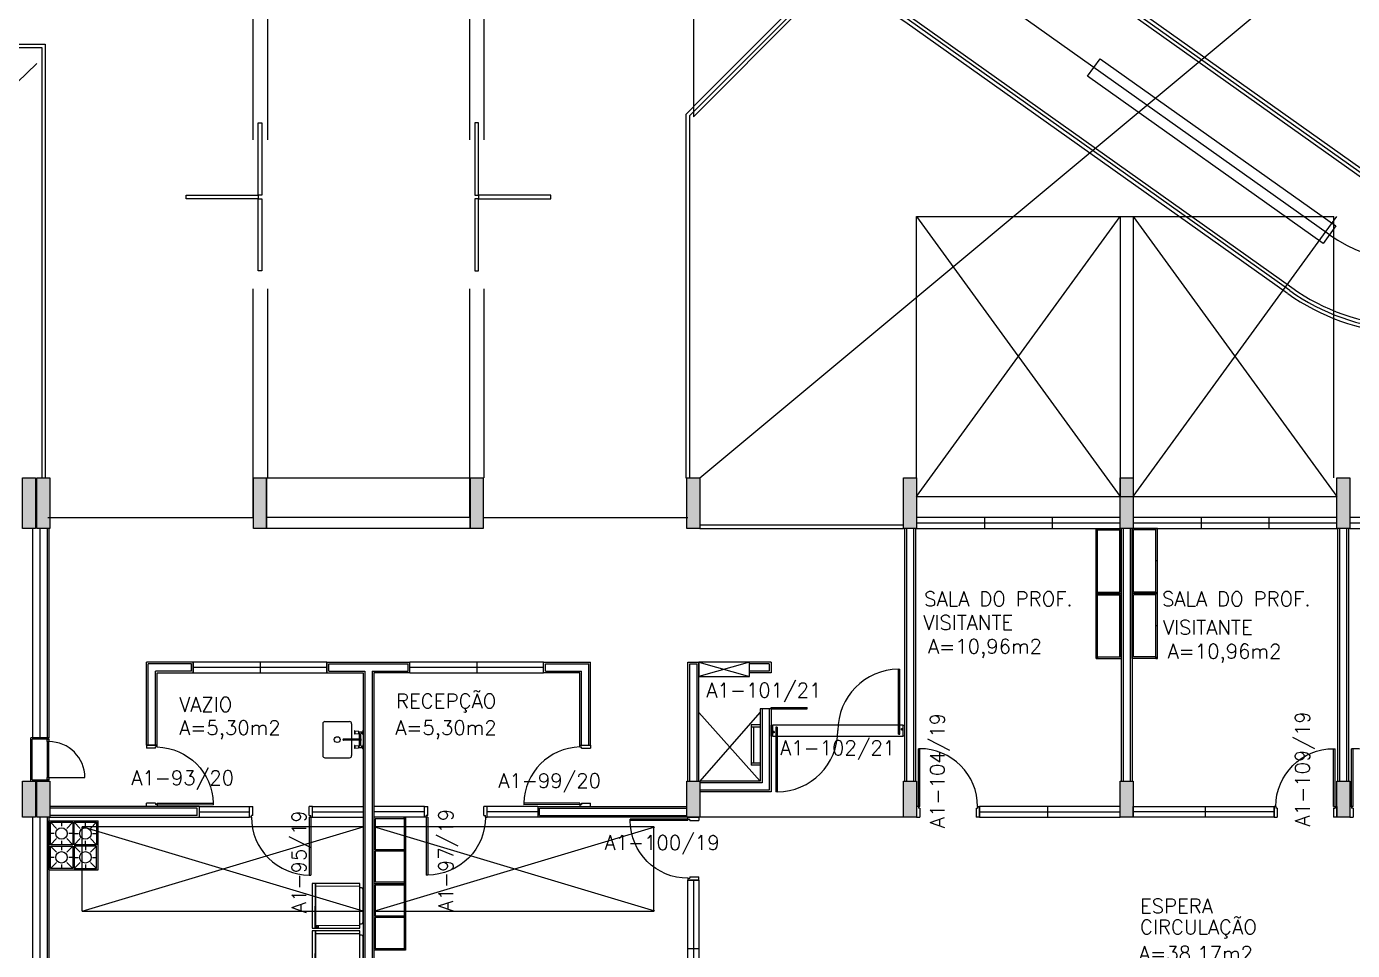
# Model space of a CAD drawing. Header units: inches. Extents: x -15 to 119, y -6 to 56.
# Drawn here: x 90.17 to 108.53, y 10.93 to 23.73 of the extents above; entities that cross this region are included whole.
import ezdxf

# ---------------------------------------------------------------- set-up
doc = ezdxf.new("R2010")
doc.units = ezdxf.units.IN
doc.header["$MEASUREMENT"] = 0
doc.header["$PDMODE"] = 1
doc.linetypes.add('HIDDEN', pattern=[9.525, 6.35, -3.175])
doc.layers.get('0').update_dxf_attribs({"linetype": 'CONTINUOUS'})
for name, color, linetype in [('ar-alv', 2, 'CONTINUOUS'), ('ar-armario180', 1, 'CONTINUOUS'), ('ar-ci', 1, 'CONTINUOUS'), ('ar-copa', 1, 'CONTINUOUS'), ('ar-corrimao', 2, 'CONTINUOUS'), ('ar-div', 2, 'CONTINUOUS'), ('ar-esc', 2, 'CONTINUOUS'), ('ar-esq', 2, 'CONTINUOUS'), ('ar-estc', 3, 'CONTINUOUS'), ('ar-porta', 1, 'CONTINUOUS'), ('ar-proj', 1, 'HIDDEN'), ('ar-reboco', 2, 'CONTINUOUS'), ('ar-xis', 1, 'CONTINUOUS'), ('armario piso-teto', 2, 'CONTINUOUS'), ('cal', 1, 'CONTINUOUS'), ('cong', 7, 'CONTINUOUS'), ('corrimao', 2, 'CONTINUOUS'), ('COZ1', 1, 'CONTINUOUS'), ('COZ2', 1, 'CONTINUOUS'), ('DET-PIVO', 2, 'CONTINUOUS'), ('ENDEREÇO', 2, 'CONTINUOUS'), ('esq-01', 3, 'CONTINUOUS'), ('esq-02', 2, 'CONTINUOUS'), ('esq4', 1, 'CONTINUOUS'), ('estc-01', 3, 'CONTINUOUS'), ('h-estc', 8, 'CONTINUOUS'), ('proj', 1, 'HIDDEN'), ('PROJ-MARCO', 1, 'HIDDEN'), ('ptm', 2, 'CONTINUOUS'), ('ptm1', 1, 'CONTINUOUS'), ('shaft1', 2, 'CONTINUOUS'), ('TRNR1', 1, 'CONTINUOUS')]:
    doc.layers.add(name, color=color, linetype=linetype)
doc.styles.add('UNB-100', font='simplex.shx', dxfattribs={"height": 0.2})

# ---------------------------------------------------------------- blocks, each defined once
blk = doc.blocks.new('plr01-01p')
at = {"layer": 'h-estc'}
blk.add_hatch(color=256, dxfattribs=at).paths.add_polyline_path([(0.09, 0.075), (-0.09, 0.075), (-0.09, -0.625), (0.09, -0.625)])
at = {"layer": 'cong'}
blk.add_point((0, 0), dxfattribs=at)
at = {"layer": 'estc-01'}
blk.add_lwpolyline([(-0.09, 0.075), (-0.09, -0.625), (0.09, -0.625), (0.09, 0.075)], close=True, dxfattribs=at)
blk = doc.blocks.new('plr02-01p')
at = {"layer": 'h-estc'}
blk.add_hatch(color=256, dxfattribs=at).paths.add_polyline_path([(0.09, 0.075), (-0.09, 0.075), (-0.09, -0.425), (0.09, -0.425)])
at = {"layer": 'estc-01'}
blk.add_lwpolyline([(-0.09, 0.075), (-0.09, -0.425), (0.09, -0.425), (0.09, 0.075)], close=True, dxfattribs=at)
blk = doc.blocks.new('esq15-01p')
at = {"layer": 'cong'}
blk.add_point((0, 0), dxfattribs=at)
at = {"layer": 'esq-01', "color": 1}
for p, q in [((2.91, 0), (0.09, 0)), ((1.03, -0.075), (1.03, 0.075)), ((1.97, -0.075), (1.97, 0.075))]:
    blk.add_line(p, q, dxfattribs=at)
at = {"layer": 'esq-02'}
blk.add_lwpolyline([(2.91, -0.075), (0.09, -0.075), (0.09, 0.075), (2.91, 0.075)], close=True, dxfattribs=at)
blk = doc.blocks.new('pm-80-01p')
at = {"layer": 'cong'}
blk.add_point((0, 0), dxfattribs=at)
at = {"layer": 'ptm'}
for p, q in [((0.105, 0.075), (0.105, 0.875)), ((0.125, 0.875), (0.105, 0.875)), ((0.125, 0.075), (0.125, 0.875)), ((0.105, 0.075), (0.08, 0.075)), ((0.08, 0.075), (0.08, -0.075)), ((0.125, 0.075), (0.105, 0.075)), ((0.105, 0.075), (0.105, 0.05)), ((0.125, 0.05), (0.105, 0.05)), ((0.125, 0.05), (0.125, -0.075)), ((0.905, 0.05), (0.905, -0.075)), ((0.905, 0.05), (0.925, 0.05)), ((0.925, 0.075), (0.95, 0.075)), ((0.925, 0.075), (0.925, 0.05)), ((0.95, 0.075), (0.95, -0.075)), ((0.08, -0.075), (0.125, -0.075)), ((0.95, -0.075), (0.905, -0.075))]:
    blk.add_line(p, q, dxfattribs=at)
at = {"layer": 'ptm', "color": 1}
blk.add_arc((0.125, 0.075), 0.8, 360, 90, dxfattribs=at)
blk = doc.blocks.new('esq17-01p')
at = {"layer": 'cong'}
blk.add_point((-0.015, 0), dxfattribs=at)
at = {"layer": 'esq-01', "color": 1}
for p, q in [((2.025, 0), (0.075, 0)), ((1.075, 0.075), (1.075, -0.075))]:
    blk.add_line(p, q, dxfattribs=at)
at = {"layer": 'esq-01'}
blk.add_line((2.025, 0.075), (2.025, -0.075), dxfattribs=at)
at = {"layer": 'esq-02'}
blk.add_lwpolyline([(2.025, 0.075), (0.075, 0.075), (0.075, -0.075), (2.025, -0.075)], close=True, dxfattribs=at)
at = {"rotation": 180}
blk.add_blockref('pm-80-01p', (2.975, 0), dxfattribs=at)
blk = doc.blocks.new('GLDR-01P')
at = {"layer": 'COZ1', "color": 2}
for p, q in [((310, -65), (-310, -65)), ((-310, -65), (-310, -725)), ((310, -725), (310, -65)), ((-310, -725), (310, -725))]:
    blk.add_line(p, q, dxfattribs=at)
at = {"layer": 'COZ2', "color": 2}
for p, q in [((-270, -65), (-270, -680)), ((-250, -40), (-250, -65)), ((230, -20), (-230, -20)), ((250, -65), (250, -40)), ((270, -680), (270, -65)), ((-310, -680), (310, -680)), ((-310, -685), (310, -685)), ((270, -640), (310, -640))]:
    blk.add_line(p, q, dxfattribs=at)
blk.add_circle((290, -660), 9.23, dxfattribs=at)
for centre, start, end in [((-230, -40), 90, 180), ((230, -40), 0, 90)]:
    blk.add_arc(centre, 20, start, end, dxfattribs=at)
blk = doc.blocks.new('rpm-2pav-02p')
at = {"layer": 'cal'}
for p, q in [((8.229, 4.948), (2.93, 1.184)), ((9.387, 3.315), (4.088, -0.447)), ((0.001, 2.501), (1.502, 1)), ((10.966, -2.5), (10.966, 2.5)), ((12.966, -2.5), (12.966, 2.5)), ((2.35, 1), (1.502, 1)), ((9.387, -3.315), (4.718, 0)), ((0.001, -2.498), (1.498, -1)), ((2.35, -1), (1.498, -1)), ((8.229, -4.946), (2.93, -1.183))]:
    blk.add_line(p, q, dxfattribs=at)
for centre, radius, start, end in [((9.964, 2.499), 3.001, 0.0143, 125.3307), ((9.966, 2.5), 1, 0, 125.377), ((2.348, 2.015), 1.015, 270.1346, 305.0224), ((2.348, 2.014), 3.014, 270.0418, 305.2556), ((2.348, -2.015), 1.015, 55.0354, 89.8648), ((9.966, -2.5), 3, 234.623, 0), ((9.966, -2.5), 1, 234.623, 0)]:
    blk.add_arc(centre, radius, start, end, dxfattribs=at)
at = {"layer": 'cong'}
blk.add_point((0, 0), dxfattribs=at)
blk.add_point((0, 0), dxfattribs=at)
at = {"layer": 'corrimao'}
for p, q in [((8.258, 4.905), (2.959, 1.143)), ((8.287, 4.865), (2.988, 1.102)), ((9.329, 3.397), (4.03, -0.365)), ((9.358, 3.356), (4.059, -0.406)), ((0, 2.431), (1.481, 0.95)), ((11.016, -2.5), (11.016, 2.5)), ((11.066, -2.5), (11.066, 2.5)), ((12.866, -2.5), (12.866, 2.5)), ((12.916, -2.5), (12.916, 2.5)), ((0, 2.36), (1.46, 0.9)), ((2.351, 0.95), (1.481, 0.95)), ((2.351, 0.9), (1.46, 0.9)), ((9.329, -3.397), (4.631, -0.061)), ((9.358, -3.356), (4.674, -0.031)), ((0, -2.357), (1.457, -0.9)), ((2.35, -0.9), (1.457, -0.9)), ((-0.001, -2.429), (1.478, -0.95)), ((2.35, -0.95), (1.478, -0.95)), ((8.258, -4.905), (2.958, -1.143)), ((8.287, -4.865), (2.987, -1.102))]:
    blk.add_line(p, q, dxfattribs=at)
for centre, radius, start, end in [((9.966, 2.5), 2.95, 0, 125.377), ((9.966, 2.5), 2.9, 0, 125.377), ((9.966, 2.5), 1.1, 0, 125.377), ((9.966, 2.5), 1.05, 0, 125.377), ((2.348, 2.015), 1.065, 270.16, 305.0392), ((2.348, 2.015), 1.115, 270.153, 305.0544), ((2.348, 2.014), 2.914, 270.0432, 305.2514), ((2.348, 2.014), 2.964, 270.0425, 305.2535), ((2.348, -2.015), 1.065, 55.0354, 74.8703), ((2.348, -2.015), 1.115, 55.0354, 69.095), ((9.966, -2.5), 2.95, 234.623, 0), ((9.966, -2.5), 2.9, 234.623, 0), ((9.966, -2.5), 1.1, 234.623, 0), ((9.966, -2.5), 1.05, 234.623, 0)]:
    blk.add_arc(centre, radius, start, end, dxfattribs=at)
at = {"layer": 'proj'}
for p, q in [((8.808, 4.131), (3.507, 0.369)), ((0.001, 2.501), (0.001, -2.498)), ((11.966, -2.5), (11.966, 2.5)), ((2.35, 0), (0, 0)), ((8.808, -4.131), (3.851, -0.611))]:
    blk.add_line(p, q, dxfattribs=at)
for points in [[(8.895, 4.008), (8.721, 4.253), (5.459, 1.937), (5.633, 1.693)], [(8.895, -4.008), (8.721, -4.253), (5.459, -1.937), (5.633, -1.693)]]:
    blk.add_lwpolyline(points, close=True, dxfattribs=at)
for centre, start, end in [((9.966, 2.5), 0, 125.377), ((2.35, 2), 270, 305.3575), ((9.966, -2.5), 234.623, 0)]:
    blk.add_arc(centre, 2, start, end, dxfattribs=at)
blk = doc.blocks.new('pm-80-02p')
at = {"layer": 'cong'}
blk.add_point((0, 0), dxfattribs=at)
at = {"layer": 'ptm'}
for p, q in [((0.105, 0.075), (0.104, 0.85)), ((0.124, 0.85), (0.104, 0.85)), ((0.125, 0.075), (0.124, 0.85)), ((0.105, 0.075), (0.08, 0.075)), ((0.08, 0.075), (0.08, -0.075)), ((0.125, 0.075), (0.105, 0.075)), ((0.105, 0.075), (0.105, 0.05)), ((0.125, 0.05), (0.105, 0.05)), ((0.125, 0.05), (0.125, -0.075)), ((0.885, 0.05), (0.885, -0.075)), ((0.885, 0.05), (0.905, 0.05)), ((0.905, 0.075), (0.93, 0.075)), ((0.905, 0.075), (0.905, 0.05)), ((0.93, 0.075), (0.93, -0.075)), ((0.08, -0.075), (0.125, -0.075)), ((0.93, -0.075), (0.885, -0.075))]:
    blk.add_line(p, q, dxfattribs=at)
at = {"layer": 'ptm1', "color": 1}
blk.add_arc((0.105, 0.05), 0.8, 1.7908, 88.6113, dxfattribs=at)
blk = doc.blocks.new('CUBAcoz-01P')
at = {"layer": 'COZ1', "color": 1}
for p, q in [((-0.25, -0.4705), (-0.25, -0.1305)), ((-0.22, -0.1005), (0.22, -0.1005)), ((0.25, -0.4705), (0.25, -0.1305)), ((-0.22, -0.5005), (0.22, -0.5005))]:
    blk.add_line(p, q, dxfattribs=at)
blk.add_circle((0, -0.3005), 0.04, dxfattribs=at)
for centre, start, end in [((-0.22, -0.1305), 90, 180), ((0.22, -0.1305), 0, 90), ((-0.22, -0.4705), 180, 270), ((0.22, -0.4705), 270, 0)]:
    blk.add_arc(centre, 0.03, start, end, dxfattribs=at)
blk = doc.blocks.new('Fg-02P')
at = {"layer": 'COZ1'}
for p, q in [((-340, 0), (340, 0)), ((-340, 0), (-340, -680)), ((340, 0), (340, -680)), ((-340, -680), (340, -680))]:
    blk.add_line(p, q, dxfattribs=at)
for centre in [(-165, -175), (165, -175), (-165, -505), (165, -505)]:
    blk.add_circle(centre, 80, dxfattribs=at)
at = {"layer": 'COZ2'}
for p, q in [((-236, -104), (-320, -20)), ((-320, -20), (-10, -20)), ((-320, -330), (-320, -20)), ((-265, -175), (-320, -175)), ((-165, -75), (-165, -21)), ((-94, -104), (-10, -20)), ((-10, -175), (-65, -175)), ((-10, -20), (-10, -330)), ((94, -104), (10, -20)), ((10, -20), (320, -20)), ((10, -330), (10, -20)), ((65, -175), (10, -175)), ((165, -75), (165, -21)), ((236, -104), (320, -20)), ((320, -175), (265, -175)), ((320, -20), (320, -330)), ((-320, -330), (-236, -246)), ((-10, -330), (-320, -330)), ((-320, -350), (-320, -660)), ((-320, -350), (-236, -434)), ((-10, -350), (-320, -350)), ((-165, -330), (-165, -275)), ((-165, -350), (-165, -405)), ((-10, -330), (-94, -246)), ((-10, -350), (-94, -434)), ((-10, -660), (-10, -350)), ((10, -330), (94, -246)), ((320, -330), (10, -330)), ((10, -350), (94, -434)), ((10, -350), (320, -350)), ((10, -660), (10, -350)), ((165, -330), (165, -275)), ((165, -350), (165, -405)), ((320, -330), (236, -246)), ((320, -350), (236, -434)), ((320, -350), (320, -660)), ((-265, -505), (-320, -505)), ((-10, -505), (-65, -505)), ((10, -505), (65, -505)), ((265, -505), (320, -505)), ((-236, -576), (-320, -660)), ((-320, -660), (-10, -660)), ((-165, -605), (-165, -660)), ((-94, -576), (-10, -660)), ((94, -576), (10, -660)), ((320, -660), (10, -660)), ((165, -605), (165, -660)), ((236, -576), (320, -660))]:
    blk.add_line(p, q, dxfattribs=at)
blk = doc.blocks.new('TRNR-02P')
at = {"layer": 'TRNR1'}
for p, q in [((0.001, 0.129), (0.006, 0.11)), ((0.001, 0.071), (0.006, 0.09)), ((0.006, 0.09), (0.006, 0.11)), ((0.059, 0.109), (0.006, 0.109)), ((0.02, 0.091), (0.006, 0.091)), ((0.03, 0.081), (0.03, 0.011)), ((0.039, 0.009), (0.27, 0.009)), ((0.048, 0.081), (0.048, 0.009)), ((0.059, 0.091), (0.058, 0.091)), ((0.115, 0.12), (0.064, 0.115)), ((0.115, 0.08), (0.064, 0.084)), ((0.001, -0.071), (0.006, -0.09)), ((0.001, -0.129), (0.006, -0.11)), ((0.006, -0.09), (0.006, -0.11)), ((0.02, -0.091), (0.006, -0.091)), ((0.059, -0.109), (0.006, -0.109)), ((0.03, -0.011), (0.03, -0.081)), ((0.039, -0.009), (0.27, -0.009)), ((0.048, -0.009), (0.048, -0.081)), ((0.059, -0.091), (0.058, -0.091)), ((0.115, -0.08), (0.064, -0.085)), ((0.115, -0.12), (0.064, -0.116))]:
    blk.add_line(p, q, dxfattribs=at)
for centre, radius, start, end in [((0, 0.129), 0.001, 0, 90), ((0, 0.071), 0.001, 270, 0), ((0.02, 0.081), 0.01, 0, 90), ((0.039, 0), 0.014, 130.0052, 229.9948), ((0.039, 0), 0.009, 90, 270), ((0.058, 0.081), 0.01, 90, 180), ((0.119, 0.099), 0.061, 170.7295, 180.47), ((0.119, 0.099), 0.061, 180.2881, 189.3737), ((0.065, 0.109), 0.00616, 96.5369, 173.5695), ((0.065, 0.09), 0.00638, 189.083, 263.4698), ((0.164, 0.1), 0.0549, 160.7046, 180.2996), ((0.164, 0.099), 0.0549, 179.7004, 199.2954), ((0.115, 0.117), 0.00235, 17.5529, 161.612), ((0.115, 0.082), 0.00235, 198.388, 342.4471), ((0.065, 0.1), 0.0549, 359.7004, 19.2954), ((0.065, 0.099), 0.0549, 340.7046, 0.2996), ((0.27, 0), 0.009, 270, 90), ((0, -0.071), 0.001, 0, 90), ((0, -0.129), 0.001, 270, 0), ((0.02, -0.081), 0.01, 270, 0), ((0.058, -0.081), 0.01, 180, 270), ((0.119, -0.101), 0.061, 170.7295, 180.47), ((0.119, -0.101), 0.061, 180.2881, 189.3737), ((0.065, -0.091), 0.00616, 96.5369, 173.5695), ((0.065, -0.11), 0.00638, 189.083, 263.4698), ((0.164, -0.1), 0.0549, 160.7046, 180.2996), ((0.164, -0.101), 0.0549, 179.7004, 199.2954), ((0.115, -0.083), 0.00235, 17.5529, 161.612), ((0.115, -0.118), 0.00235, 198.388, 342.4471), ((0.065, -0.1), 0.0549, 359.7004, 19.2954), ((0.065, -0.101), 0.0549, 340.7046, 0.2996)]:
    blk.add_arc(centre, radius, start, end, dxfattribs=at)
blk = doc.blocks.new('mob-ar4')
at = {"layer": 'armario piso-teto'}
for p, q in [((-0.47, 0.3), (0.43, 0.3)), ((-0.47, 0.28), (-0.47, 0.3)), ((-0.47, 0.3), (-0.47, 0.28)), ((-0.47, 0.28), (-0.47, -0.05)), ((-0.45, 0.28), (-0.47, 0.28)), ((-0.46, 0.28), (0.41, 0.28)), ((-0.45, 0.28), (-0.45, -0.03)), ((-0.02, 0.3), (-0.02, 0.28)), ((0.41, 0.28), (0.41, -0.03)), ((0.41, 0.28), (0.43, 0.28)), ((0.43, 0.3), (0.43, 0.28)), ((0.43, 0.28), (0.43, -0.05)), ((-0.47, -0.05), (0.43, -0.05)), ((-0.45, -0.03), (0.41, -0.03))]:
    blk.add_line(p, q, dxfattribs=at)
at = {"layer": 'cong'}
blk.add_point((0, -0.05), dxfattribs=at)
blk = doc.blocks.new('pm-dp90-01p')
at = {"layer": 'cong'}
blk.add_point((0, 0), dxfattribs=at)
at = {"layer": 'DET-PIVO'}
for centre in [(-0.85, 0), (0.85, 0)]:
    blk.add_circle(centre, 0.005, dxfattribs=at)
at = {"layer": 'PROJ-MARCO', "linetype": 'Continuous'}
for p, q in [((0.9, 0.075), (-0.9, 0.075)), ((-0.9, -0.075), (0.9, -0.075))]:
    blk.add_line(p, q, dxfattribs=at)
at = {"layer": 'ptm'}
for p, q in [((0.84, -0.05), (0.84, 0.85)), ((0.84, 0.85), (0.86, 0.85)), ((0.86, -0.05), (0.86, 0.85)), ((-0.925, -0.075), (-0.925, 0.075)), ((-0.925, 0.075), (-0.9, 0.075)), ((-0.9, -0.075), (-0.9, 0.075)), ((-0.86, 0.05), (-0.86, -0.85)), ((-0.84, 0.05), (-0.86, 0.05)), ((-0.84, 0.05), (-0.84, -0.85)), ((0.88, 0.03), (0.9, 0.03)), ((0.88, 0.01), (0.88, 0.03)), ((0.88, 0.01), (0.9, 0.01)), ((0.9, 0.075), (0.925, 0.075)), ((0.9, 0.075), (0.9, -0.075)), ((0.925, 0.075), (0.925, -0.075)), ((-0.9, -0.075), (-0.925, -0.075)), ((-0.88, -0.01), (-0.9, -0.01)), ((-0.88, -0.03), (-0.9, -0.03)), ((-0.88, -0.01), (-0.88, -0.03)), ((0.84, -0.05), (0.86, -0.05)), ((0.925, -0.075), (0.9, -0.075)), ((-0.84, -0.85), (-0.86, -0.85))]:
    blk.add_line(p, q, dxfattribs=at)
at = {"layer": 'ptm', "color": 1}
for centre, start, end in [((0.85, 0), 90.6743, 180), ((-0.85, 0), 270.6743, 0)]:
    blk.add_arc(centre, 0.85, start, end, dxfattribs=at)
blk = doc.blocks.new('mob-ar5')
at = {"layer": 'armario piso-teto'}
for p, q in [((-0.48, 0.44), (0.44, 0.44)), ((-0.48, 0.42), (-0.48, 0.44)), ((-0.48, 0.44), (-0.48, 0.42)), ((-0.48, 0.42), (-0.48, 0)), ((-0.46, 0.42), (-0.48, 0.42)), ((-0.47, 0.42), (-0.03, 0.42)), ((-0.46, 0.42), (-0.46, 0.02)), ((-0.03, 0.44), (-0.03, 0.02)), ((-0.03, 0.44), (-0.03, 0.42)), ((-0.01, 0.44), (-0.01, 0.42)), ((-0.01, 0.44), (-0.01, 0.02)), ((-0.01, 0.42), (0.42, 0.42)), ((0.42, 0.42), (0.42, 0.02)), ((0.42, 0.42), (0.44, 0.42)), ((0.44, 0.44), (0.44, 0)), ((-0.48, 0), (0.44, 0)), ((-0.46, 0.02), (-0.03, 0.02)), ((-0.01, 0.02), (0.42, 0.02))]:
    blk.add_line(p, q, dxfattribs=at)
at = {"layer": 'cong'}
blk.add_point((0, 0), dxfattribs=at)

msp = doc.modelspace()

# ---------------------------------------------------------------- linework, layer by layer
at = {"layer": 'ar-alv'}
for p, q in [((90.25, 16.775), (90.25, 13.875)), ((90.35, 16.775), (90.35, 13.875)), ((90.45, 16.775), (90.45, 13.875)), ((102.35, 16.775), (102.35, 13.275)), ((102.45, 16.775), (102.45, 13.275)), ((105.35, 16.775), (105.35, 13.275)), ((105.45, 16.775), (105.45, 13.275)), ((108.35, 13.275), (108.35, 16.775)), ((108.45, 13.275), (108.45, 16.775)), ((91.85, 13.775), (91.85, 14.9)), ((92.45, 14.9), (91.85, 14.9)), ((92.45, 14.8), (92.45, 14.9)), ((94.35, 14.9), (95.45, 14.9)), ((94.35, 14.8), (94.35, 14.9)), ((95.45, 14.8), (95.45, 14.9)), ((97.35, 14.9), (97.95, 14.9)), ((97.35, 14.8), (97.35, 14.9)), ((97.95, 14.8), (97.95, 14.9)), ((97.95, 13.775), (97.95, 14.9)), ((99.35, 13.275), (99.35, 14.899)), ((99.35, 14.899), (99.45, 14.899)), ((99.45, 13.275), (99.45, 14.899)), ((100.45, 14.9), (100.175, 14.9)), ((100.45, 14.9), (100.45, 14.8)), ((92.45, 14.8), (91.95, 14.8)), ((91.95, 13.775), (91.95, 14.8)), ((94.35, 14.8), (94.85, 14.8)), ((94.85, 14.8), (94.85, 8.2)), ((94.95, 14.8), (94.95, 8.2)), ((94.95, 14.8), (95.45, 14.8)), ((97.35, 14.8), (97.85, 14.8)), ((97.85, 13.775), (97.85, 14.8)), ((100.45, 14.8), (100.175, 14.8)), ((100.35, 14.275), (100.35, 13.25)), ((100.45, 14.275), (100.45, 13.15)), ((90.45, 13.3), (90.45, 13.3)), ((100.35, 13.25), (99.49, 13.25)), ((100.45, 13.15), (99.49, 13.15)), ((92.53, 12.9), (90.49, 12.9)), ((92.53, 12.8), (92.53, 12.9)), ((97.27, 12.9), (99.31, 12.9)), ((97.27, 12.8), (97.27, 12.9)), ((90.25, 12.775), (90.25, 2.85)), ((90.35, 12.775), (90.35, 2.925)), ((90.45, 12.775), (90.45, 2.925)), ((92.53, 12.8), (90.49, 12.8)), ((97.27, 12.8), (99.31, 12.8)), ((102.475, 12.775), (102.325, 12.775)), ((105.475, 12.775), (105.325, 12.775))]:
    msp.add_line(p, q, dxfattribs=at)
msp.add_lwpolyline([(93.49, 17.475), (96.31, 17.475), (96.31, 16.775), (93.49, 16.775)], close=True, dxfattribs=at)
at = {"layer": 'ar-ci'}
for p, q in [((100.175, 14.925), (99.475, 14.725)), ((99.475, 14.925), (100.175, 14.725))]:
    msp.add_line(p, q, dxfattribs=at)
msp.add_lwpolyline([(99.475, 14.725), (100.175, 14.725), (100.175, 14.925), (99.475, 14.925)], close=True, dxfattribs=at)
at = {"layer": 'ar-corrimao'}
for p, q in [((90.375, 23.435), (90.375, 17.475)), ((90.425, 23.485), (90.425, 17.475)), ((99.4, 22.615), (99.3, 22.515)), ((99.3, 17.472), (99.3, 22.515)), ((99.4, 22.544), (99.35, 22.494)), ((99.35, 17.472), (99.35, 22.494)), ((99.49, 16.825), (102.31, 16.825)), ((99.49, 16.775), (102.31, 16.775))]:
    msp.add_line(p, q, dxfattribs=at)
at = {"layer": 'ar-div'}
for points in [[(93.425, 21.392), (93.375, 21.392), (93.375, 22.392), (93.425, 22.392)], [(96.375, 21.392), (96.425, 21.392), (96.425, 22.392), (96.375, 22.392)], [(92.375, 21.392), (93.375, 21.392), (93.375, 21.342), (92.375, 21.342)], [(93.375, 21.342), (93.425, 21.342), (93.425, 20.342), (93.375, 20.342)], [(96.425, 21.342), (96.375, 21.342), (96.375, 20.342), (96.425, 20.342)], [(97.425, 21.392), (96.425, 21.392), (96.425, 21.342), (97.425, 21.342)]]:
    msp.add_lwpolyline(points, close=True, dxfattribs=at)
at = {"layer": 'ar-esc'}
for p, q in [((100.2, 14.055), (100.2, 13.495)), ((100.33, 14.055), (100.2, 14.055)), ((100.33, 14.025), (100.2, 14.025)), ((100.23, 14.025), (100.23, 13.525)), ((100.33, 13.525), (100.2, 13.525)), ((100.33, 13.495), (100.2, 13.495))]:
    msp.add_line(p, q, dxfattribs=at)
at = {"layer": 'ar-proj', "ltscale": 0.65}
for p, q in [((93.3, 32.475), (93.3, 16.925)), ((93.5, 32.475), (93.5, 17.475)), ((96.3, 32.475), (96.3, 16.925)), ((96.5, 32.475), (96.5, 17.475)), ((90.46, 16.925), (93.31, 16.925)), ((96.31, 16.925), (93.49, 16.925)), ((96.49, 16.925), (99.325, 16.925)), ((102.31, 12.775), (99.49, 12.775))]:
    msp.add_line(p, q, dxfattribs=at)
at = {"layer": 'ar-proj'}
for p, q in [((102.49, 21.095), (108.267, 21.095)), ((102.49, 17.475), (102.49, 21.095)), ((105.31, 21.095), (105.31, 17.218)), ((105.49, 21.095), (105.49, 17.218)), ((108.267, 17.475), (108.267, 21.095)), ((90.475, 13.325), (90.974, 13.325)), ((90.935, 11.475), (90.935, 12.641)), ((94.825, 12.641), (90.935, 12.641)), ((94.825, 11.475), (90.935, 12.641)), ((90.935, 11.475), (94.825, 12.641)), ((98.85, 12.641), (94.975, 12.641)), ((98.865, 11.475), (94.975, 12.641)), ((94.975, 11.475), (98.865, 12.641)), ((98.85, 11.475), (98.85, 12.641)), ((90.935, 11.475), (94.825, 11.475)), ((94.975, 11.475), (98.85, 11.475))]:
    msp.add_line(p, q, dxfattribs=at)
msp.add_arc((90.475, 13.325), 0.498, 360, 90, dxfattribs=at)
at = {"layer": 'ar-reboco'}
for p, q in [((90.475, 16.775), (90.475, 13.875)), ((102.325, 16.775), (102.325, 13.275)), ((102.475, 16.775), (102.475, 13.275)), ((105.325, 16.775), (105.325, 13.275)), ((105.475, 16.775), (105.475, 13.275)), ((108.325, 13.275), (108.325, 16.775)), ((108.475, 13.275), (108.475, 16.775)), ((92.475, 14.925), (91.825, 14.925)), ((91.825, 13.775), (91.825, 14.925)), ((92.475, 14.775), (92.475, 14.925)), ((94.325, 14.925), (95.475, 14.925)), ((94.325, 14.775), (94.325, 14.925)), ((95.475, 14.775), (95.475, 14.925)), ((97.325, 14.925), (97.975, 14.925)), ((97.325, 14.775), (97.325, 14.925)), ((97.975, 14.775), (97.975, 14.925)), ((97.975, 13.775), (97.975, 14.925)), ((99.325, 13.275), (99.325, 14.924)), ((99.325, 14.924), (99.475, 14.924)), ((99.475, 14.775), (99.475, 14.925)), ((99.475, 13.275), (99.475, 14.924)), ((100.475, 14.925), (100.175, 14.925)), ((100.175, 14.775), (100.175, 14.925)), ((100.475, 14.925), (100.475, 14.775)), ((91.975, 14.775), (92.475, 14.775)), ((91.975, 13.775), (91.975, 14.775)), ((94.325, 14.775), (94.825, 14.775)), ((94.825, 14.775), (94.825, 8.175)), ((94.975, 14.775), (94.975, 8.175)), ((95.475, 14.775), (94.975, 14.775)), ((97.825, 14.775), (97.325, 14.775)), ((97.825, 13.775), (97.825, 14.775)), ((100.475, 14.775), (100.175, 14.775)), ((100.325, 14.275), (100.325, 13.275)), ((100.475, 14.275), (100.325, 14.275)), ((100.475, 14.275), (100.325, 14.275)), ((100.475, 14.295), (100.475, 13.125)), ((90.475, 13.875), (90.225, 13.875)), ((90.225, 13.275), (90.225, 13.875)), ((90.475, 13.855), (90.245, 13.855)), ((90.325, 13.875), (90.475, 13.875)), ((91.825, 13.775), (91.975, 13.775)), ((90.225, 13.275), (90.475, 13.275)), ((90.245, 13.295), (90.475, 13.295)), ((90.475, 13.3), (90.475, 13.3)), ((100.325, 13.275), (99.49, 13.275)), ((100.475, 13.125), (99.49, 13.125)), ((92.555, 12.925), (90.49, 12.925)), ((92.555, 12.925), (92.555, 12.775)), ((97.245, 12.925), (99.31, 12.925)), ((97.245, 12.925), (97.245, 12.775)), ((90.475, 12.775), (90.475, 2.925)), ((90.49, 12.775), (92.555, 12.775)), ((99.31, 12.775), (97.245, 12.775))]:
    msp.add_line(p, q, dxfattribs=at)
at = {"layer": 'ar-xis'}
for p, q in [((99.49, 17.475), (117.47, 32.475)), ((90.31, 23.215), (84.265, 17.468)), ((100.325, 13.275), (99.475, 14.225)), ((100.321, 14.225), (99.49, 13.275))]:
    msp.add_line(p, q, dxfattribs=at)
at = {"layer": 'cong'}
for p in [(92.237, 14.645), (90.4, 12.85), (90.4, 12.85), (99.4, 12.85)]:
    msp.add_point(p, dxfattribs=at)
at = {"layer": 'corrimao'}
for p, q in [((88.115, 23.485), (90.425, 23.485)), ((88.165, 23.435), (90.375, 23.435))]:
    msp.add_line(p, q, dxfattribs=at)
at = {"layer": 'esq-01'}
for p, q in [((93.4, 14.925), (93.4, 14.775)), ((96.4, 14.925), (96.4, 14.775)), ((94.325, 14.85), (92.475, 14.85)), ((97.325, 14.85), (95.475, 14.85)), ((92.555, 12.85), (93.255, 12.85)), ((94.125, 12.85), (94.825, 12.85)), ((95.675, 12.85), (94.975, 12.85)), ((97.245, 12.85), (96.545, 12.85))]:
    msp.add_line(p, q, dxfattribs=at)
at = {"layer": 'esq-01', "lineweight": 15, "flags": 128}
for points in [[(90.405, 13.855), (90.475, 13.855), (90.475, 13.875), (90.405, 13.875)], [(90.405, 13.275), (90.475, 13.275), (90.475, 13.295), (90.405, 13.295)]]:
    msp.add_lwpolyline(points, close=True, dxfattribs=at)
at = {"layer": 'esq-02'}
for p, q in [((94.325, 14.925), (92.475, 14.925)), ((92.475, 14.925), (92.475, 14.775)), ((94.325, 14.925), (94.325, 14.775)), ((97.325, 14.925), (95.475, 14.925)), ((92.475, 14.775), (94.325, 14.775)), ((95.475, 14.775), (97.325, 14.775)), ((92.555, 12.925), (93.255, 12.925)), ((94.125, 12.925), (94.825, 12.925)), ((94.825, 12.925), (94.825, 12.775)), ((94.825, 12.925), (94.825, 12.775)), ((94.975, 12.925), (94.975, 12.775)), ((95.675, 12.925), (94.975, 12.925)), ((94.975, 12.925), (94.975, 12.775)), ((97.245, 12.925), (96.545, 12.925)), ((92.555, 12.775), (93.255, 12.775)), ((94.125, 12.775), (94.825, 12.775)), ((95.675, 12.775), (94.975, 12.775)), ((97.245, 12.775), (96.545, 12.775))]:
    msp.add_line(p, q, dxfattribs=at)
at = {"layer": 'esq4', "lineweight": 15, "ltscale": 0.0002}
for p, q in [((90.45, 13.325), (90.45, 13.825)), ((90.475, 13.325), (90.475, 13.825))]:
    msp.add_line(p, q, dxfattribs=at)
at = {"layer": 'proj'}
for p, q in [((102.49, 17.218), (105.31, 21.095)), ((102.49, 21.095), (105.31, 17.218)), ((105.49, 17.218), (108.31, 21.095)), ((105.49, 21.095), (108.31, 17.218)), ((102.49, 17.218), (108.31, 17.218))]:
    msp.add_line(p, q, dxfattribs=at)
at = {"layer": 'ptm'}
for p, q in [((100.475, 14.295), (100.975, 14.295)), ((100.475, 14.275), (100.475, 14.295)), ((100.475, 14.275), (100.975, 14.275)), ((100.975, 14.275), (100.975, 14.295))]:
    msp.add_line(p, q, dxfattribs=at)
at = {"layer": 'shaft1'}
for p, q in [((90.245, 13.295), (90.245, 13.855)), ((90.462, 13.825), (90.462, 13.325))]:
    msp.add_line(p, q, dxfattribs=at)
for points in [[(90.45, 13.855), (90.475, 13.855), (90.475, 13.825), (90.45, 13.825)], [(90.45, 13.325), (90.475, 13.325), (90.475, 13.295), (90.45, 13.295)]]:
    msp.add_lwpolyline(points, close=True, dxfattribs=at)

# ---------------------------------------------------------------- block references
msp.add_blockref('rpm-2pav-02p', (99.4, 24.975))
at = {"xscale": -1, "rotation": 270}
msp.add_blockref('pm-80-02p', (91.9, 12.845), dxfattribs=at)
for name, p, rotation in [('pm-80-02p', (97.9, 12.845), 90), ('pm-80-01p', (94.205, 12.85), 180)]:
    msp.add_blockref(name, p, dxfattribs=dict(rotation=rotation))
at = {"extrusion": (0, 0, -1), "zscale": -1, "rotation": 180}
msp.add_blockref('pm-80-01p', (-95.595, 12.85), dxfattribs=at)
at = {"layer": 'ar-armario180'}
for name, p, rotation in [('mob-ar4', (105.275, 16.345), 89.99999999999952), ('mob-ar4', (105.275, 15.445), 89.99999999999952), ('mob-ar5', (94.975, 12.295), 270), ('mob-ar5', (94.975, 11.375), 270)]:
    msp.add_blockref(name, p, dxfattribs=dict(at, rotation=rotation))
at = {"layer": 'ar-armario180', "xscale": -1, "rotation": 270.0000000000005}
for p in [(105.525, 16.345), (105.525, 15.445)]:
    msp.add_blockref('mob-ar4', p, dxfattribs=at)
at = {"layer": 'ar-copa'}
for name, p, rotation in [('CUBAcoz-01P', (94.768, 13.85), 270), ('TRNR-02P', (94.825, 13.85), 180)]:
    msp.add_blockref(name, p, dxfattribs=dict(at, rotation=rotation))
for name, p, xscale, yscale, zscale, rotation in [('Fg-02P', (90.475, 12.385), 0.0009999999999994458, 0.0009999999999994458, 0.0009999999999994458, 90), ('GLDR-01P', (94.845, 11.548), 0.001000000000004775, 0.001000000000004775, 0.001000000000004775, 269.9305327043013), ('GLDR-01P', (94.845, 10.891), 0.001000000000004775, 0.001000000000004775, 0.001000000000004775, 269.9305327043013)]:
    msp.add_blockref(name, p, dxfattribs=dict(at, xscale=xscale, yscale=yscale, zscale=zscale, rotation=rotation))
at = {"layer": 'ar-esq', "xscale": -1}
for name, p, rotation in [('esq15-01p', (102.4, 16.85), 180), ('esq15-01p', (105.4, 16.85), 180), ('esq15-01p', (108.4, 16.85), 180), ('esq17-01p', (105.415, 12.85), 180), ('esq17-01p', (99.4, 9.88), 270)]:
    msp.add_blockref(name, p, dxfattribs=dict(at, rotation=rotation))
at = {"layer": 'ar-esq', "rotation": 180}
for p in [(105.385, 12.85), (111.385, 12.85)]:
    msp.add_blockref('esq17-01p', p, dxfattribs=at)
at = {"layer": 'ar-estc', "xscale": -1}
for name, p, rotation in [('plr01-01p', (90.2, 16.85), 180.0000000000003), ('plr01-01p', (90.4, 16.85), 180.0000000000003), ('plr01-01p', (93.4, 16.85), 180.0000000000003), ('plr01-01p', (96.4, 16.85), 180.0000000000003), ('plr01-01p', (99.4, 16.85), 180.0000000000003), ('plr01-01p', (102.4, 16.85), 180.0000000000003), ('plr01-01p', (105.4, 16.85), 180.0000000000003), ('plr01-01p', (108.4, 16.85), 180.0000000000003), ('plr02-01p', (90.2, 12.85), 180), ('plr02-01p', (90.4, 12.85), 180), ('plr02-01p', (99.4, 12.85), 180), ('plr02-01p', (102.4, 12.85), 180), ('plr02-01p', (105.4, 12.85), 180), ('plr02-01p', (108.4, 12.85), 180)]:
    msp.add_blockref(name, p, dxfattribs=dict(at, rotation=rotation))
at = {"layer": 'ar-porta', "rotation": 180.0000000000041}
msp.add_blockref('pm-dp90-01p', (101.4, 13.975), dxfattribs=at)

# ---------------------------------------------------------------- texts
at = {"layer": 'ENDEREÇO', "style": 'UNB-100'}
for s, p in [('SALA DO PROF.', (102.595, 15.7)), ('SALA DO PROF.', (105.888, 15.7)), ('VISITANTE', (102.584, 15.372)), ('VISITANTE', (105.901, 15.305)), ('A=10,96m2', (102.649, 15.042)), ('A=10,96m2', (105.966, 14.975)), ('RECEPÇÃO', (95.282, 14.284)), ('A1-101/21', (99.579, 14.435)), ('VAZIO', (92.278, 14.237)), ('A=5,30m2', (92.278, 13.917)), ('A=5,30m2', (95.27, 13.917)), ('A1-102/21', (100.6, 13.637)), ('A1-93/20', (91.616, 13.221)), ('A1-99/20', (96.697, 13.183)), ('A1-100/19', (98.168, 12.325)), ('ESPERA', (105.583, 11.445)), ('CIRCULAÇÃO', (105.583, 11.155)), ('A=38,17m2', (105.571, 10.788))]:
    msp.add_text(s, height=0.2, dxfattribs=at).set_placement(p)
for s, p in [('A1-104/19', (102.878, 12.626)), ('A1-109/19', (107.934, 12.648)), ('A1-97/19', (96.072, 11.469)), ('A1-95/19', (94.037, 11.448))]:
    msp.add_text(s, height=0.2, rotation=90, dxfattribs=at).set_placement(p)

doc.saveas('drawing.dxf')
